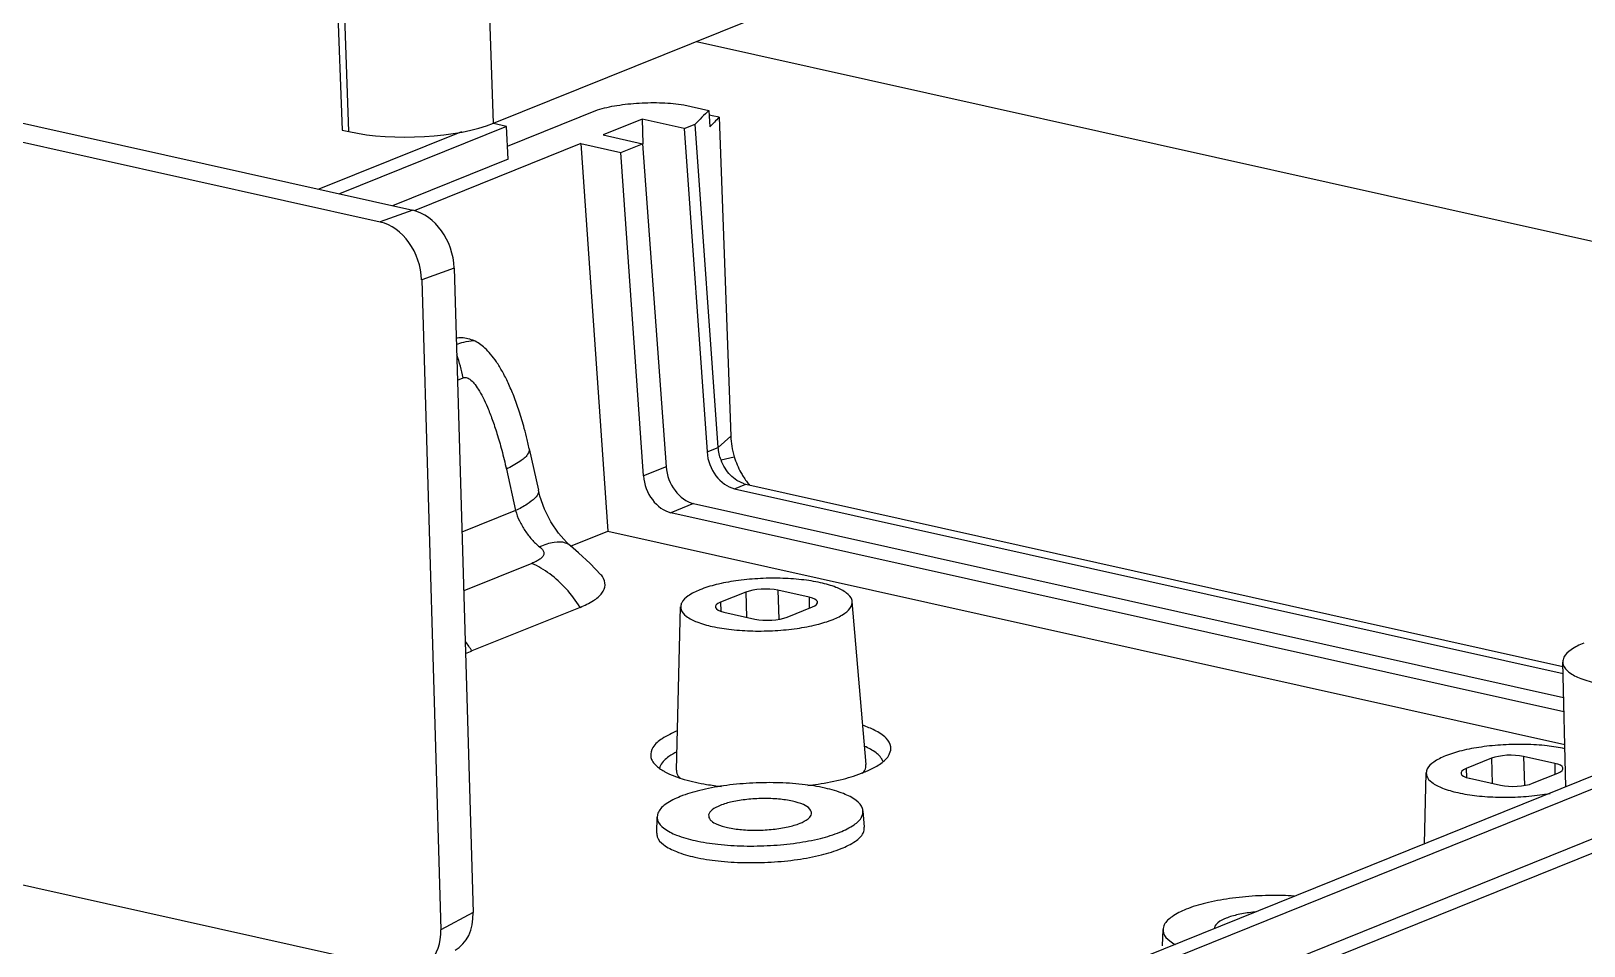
# Model space of a CAD drawing. Header units: millimetres. Extents: x 2827 to 3145, y 1044 to 1251.
# Drawn here: x 2980.62 to 3020.41, y 1066.26 to 1089.72 of the extents above; entities that cross this region are included whole.
import ezdxf

# ---------------------------------------------------------------- set-up
doc = ezdxf.new("R2010")
doc.units = ezdxf.units.MM

# ---------------------------------------------------------------- blocks, each defined once
blk = doc.blocks.new('A$C31B311B6')
at = {"color": 7, "linetype": 'Continuous'}
for p, q in [((53.781, 49.432), (108.049, 71.334)), ((49.028, 58.527), (49.367, 49.232)), ((49.568, 49.187), (49.247, 57.963)), ((53.781, 49.432), (53.461, 58.208)), ((4.882, 57.279), (51.428, 46.896)), ((3.805, 56.966), (50.481, 46.554)), ((59.688, 51.817), (104.826, 41.748)), ((54.183, 48.764), (56.809, 49.824)), ((59.314, 49.97), (60.045, 49.806)), ((60.045, 49.806), (60.076, 49.329)), ((54.159, 49.335), (49.295, 47.372)), ((54.159, 49.335), (53.778, 49.42)), ((54.199, 48.384), (54.159, 49.335)), ((58.107, 49.548), (56.972, 49.09)), ((59.332, 49.275), (58.107, 49.548)), ((58.107, 49.548), (58.129, 48.834)), ((59.332, 49.275), (59.647, 49.403)), ((60.32, 39.987), (59.647, 49.403)), ((60.347, 49.604), (60.146, 49.649)), ((60.347, 49.604), (60.686, 40.31)), ((52.841, 49.181), (48.692, 47.506)), ((49.367, 49.232), (49.568, 49.187)), ((56.323, 48.839), (51.469, 46.88)), ((56.323, 48.839), (57.488, 48.58)), ((56.323, 48.839), (57.11, 37.546)), ((56.972, 49.09), (58.119, 48.834)), ((57.488, 48.58), (58.119, 48.834)), ((58.119, 48.834), (58.802, 39.423)), ((59.332, 49.275), (59.993, 39.856)), ((54.199, 48.384), (50.838, 47.028)), ((58.144, 39.158), (57.488, 48.58)), ((51.428, 46.896), (50.481, 46.554)), ((52.631, 45.212), (51.685, 44.87)), ((51.685, 44.87), (52.241, 25.932)), ((52.631, 45.212), (53.183, 26.434)), ((52.727, 41.948), (52.892, 42.015)), ((60.32, 39.987), (60.686, 40.31)), ((54.816, 39.948), (54.755, 40.215)), ((54.816, 39.948), (55.083, 38.738)), ((59.993, 39.856), (60.32, 39.987)), ((54.151, 39.353), (54.418, 38.144)), ((58.802, 39.423), (58.144, 39.158)), ((60.401, 39.62), (60.787, 39.714)), ((60.793, 38.781), (61.121, 38.913)), ((61.072, 38.926), (60.864, 39.022)), ((61.121, 38.913), (84.913, 33.606)), ((60.793, 38.781), (84.918, 33.399)), ((54.418, 38.144), (52.858, 37.514)), ((104.722, 38.056), (56.464, 18.58)), ((59.603, 38.349), (58.943, 38.083)), ((84.945, 32.283), (58.943, 38.083)), ((59.603, 38.349), (84.935, 32.699)), ((53.886, 15.711), (108.61, 37.797)), ((54.773, 15.656), (109.042, 37.558)), ((56.022, 37.107), (57.11, 37.546)), ((105.325, 37.921), (57.067, 18.445)), ((57.11, 37.546), (84.968, 31.331)), ((54.889, 36.605), (52.908, 35.806)), ((61.124, 35.77), (60.385, 35.472)), ((61.124, 35.77), (61.147, 35.039)), ((62.059, 35.824), (62.085, 34.979)), ((62.967, 35.622), (62.059, 35.824)), ((56.297, 35.325), (53.15, 34.054)), ((59.103, 30.58), (59.225, 35.344)), ((60.385, 35.472), (60.399, 35.213)), ((62.323, 35.039), (63.062, 35.337)), ((62.967, 35.622), (62.968, 35.299)), ((64.624, 30.743), (64.222, 35.491)), ((51.121, 24.766), (4.445, 35.178)), ((60.481, 35.187), (61.389, 34.985)), ((84.997, 30.095), (84.911, 33.728)), ((82.833, 30.927), (82.094, 30.629)), ((82.833, 30.927), (82.856, 30.196)), ((83.767, 30.982), (83.794, 30.137)), ((84.675, 30.779), (83.767, 30.982)), ((84.675, 30.779), (84.676, 30.457)), ((80.88, 28.434), (80.933, 30.502)), ((82.094, 30.629), (82.108, 30.371)), ((82.19, 30.345), (83.098, 30.143)), ((84.032, 30.197), (84.771, 30.495)), ((64.577, 28.921), (64.536, 29.396)), ((58.528, 28.744), (58.54, 29.22)), ((53.183, 26.434), (52.241, 25.932)), ((73.258, 25.458), (73.271, 25.934))]:
    blk.add_line(p, q, dxfattribs=at)
for points in [[(56.017, 37.12), (55.905, 37.224), (55.67, 37.489), (55.449, 37.816), (55.264, 38.182), (55.128, 38.563), (55.083, 38.738)], [(56.905, 36.275), (56.595, 36.604), (56.253, 36.917), (56.017, 37.12)]]:
    blk.add_lwpolyline(points, dxfattribs=at)
for centre, radius, start, end in [((106.305, 3.896), 65.175, 135.21711, 135.7152), ((106.026, 4.387), 64.274, 135.29118, 135.63584), ((48.937, 41.275), 4.023, 10.599, 20.4206), ((62.923, 40.304), 2.209, 211.9851, 216.2271), ((61.274, 39.598), 0.702, 253.3398, 257.4091), ((62.83, 40.237), 2.094, 216.2292, 220.3626), ((49.868, 32.017), 3.862, 31.8297, 36.7179), ((51.742, 37.553), 3.771, 288.904, 291.9181), ((63.4, 33.406), 3.113, 291.9287, 294.8063)]:
    blk.add_arc(centre, radius, start, end, dxfattribs=at)
for centre, major_axis, ratio, start_param, end_param in [((51.457, 49.954), (2.999, 0.088), 0.307376, -2.261248, -0.693191), ((58.257, 48.883), (2.999, 0.088), 0.307376, 0.880344, 0.916324), ((51.467, 45.468), (-0.558, 1.393), 0.734436, -2.034066, -0.466009), ((50.52, 45.125), (-0.558, 1.393), 0.734436, -2.034066, -0.466009), ((60.766, 39.733), (-0.372, 0.928), 0.733356, 1.157479, 2.675915), ((59.574, 39.3), (-0.376, 0.926), 0.732286, 1.154123, 2.672559), ((58.917, 39.035), (-0.371, 0.929), 0.733621, 1.158323, 2.67676), ((61.639, 35.655), (0.664, 0.02), 0.306642, 0.878854, 2.449346), ((60.901, 35.357), (0.664, 0.02), 0.306458, 2.449582, 4.020074), ((62.547, 35.452), (0.664, 0.02), 0.306458, 5.591175, 7.161667), ((61.808, 35.154), (0.664, 0.02), 0.306642, -2.262739, -0.692247), ((83.348, 30.812), (0.664, 0.02), 0.306642, 0.878854, 2.449346), ((84.255, 30.61), (0.664, 0.02), 0.306458, 5.591175, 7.161667), ((82.609, 30.514), (0.664, 0.02), 0.306458, 2.449582, 4.020074), ((83.517, 30.312), (0.664, 0.02), 0.306642, -2.262739, -0.692247), ((52.018, 26.697), (-0.566, 1.393), 0.731207, -3.06622, -2.042207), ((51.076, 26.196), (-0.566, 1.393), 0.731207, 2.672921, 4.240978)]:
    blk.add_ellipse(centre, major_axis=major_axis, ratio=ratio, start_param=start_param, end_param=end_param, dxfattribs=at)
for points, start_tangent, end_tangent in [([(56.809, 49.824), (57.076, 49.894), (57.372, 49.951), (57.689, 49.993), (58.02, 50.021), (58.356, 50.032), (58.689, 50.027), (59.011, 50.006), (59.314, 49.97)], (0.957388, 0.288803), (0.988698, -0.149918)), ([(52.689, 43.176), (52.847, 43.187), (53.206, 43.097)], (0.986416, 0.164266), (0.907315, -0.420452)), ([(52.695, 42.98), (52.908, 43.054), (53.206, 43.097)], (0.925101, 0.37972), (0.99961, 0.027927)), ([(54.755, 40.215), (54.673, 40.538), (54.523, 41.042), (54.365, 41.484), (54.202, 41.867), (54.034, 42.197), (53.863, 42.477), (53.692, 42.703), (53.525, 42.878), (53.364, 43.008), (53.206, 43.097)], (-0.231801, 0.972763), (-0.908529, 0.417823)), ([(52.892, 42.015), (52.982, 42.022), (53.089, 41.97), (53.207, 41.856), (53.333, 41.681), (53.465, 41.446), (53.6, 41.154), (53.738, 40.803), (53.877, 40.389), (54.016, 39.907), (54.151, 39.353)], (0.927555, 0.373687), (0.215836, -0.97643)), ([(60.686, 40.31), (60.716, 40.022), (60.787, 39.714)], (0.036445, -0.999336), (0.290954, -0.956737)), ([(54.816, 39.948), (54.771, 39.786), (54.546, 39.579), (54.151, 39.353)], (0.198949, -0.98001), (-0.899542, -0.436835)), ([(60.401, 39.62), (60.347, 39.799), (60.32, 39.987)], (-0.352487, 0.935817), (-0.071222, 0.99746)), ([(60.864, 39.022), (60.677, 39.178), (60.518, 39.382), (60.401, 39.62)], (-0.84161, 0.540086), (-0.352487, 0.935817)), ([(60.787, 39.714), (60.981, 39.251), (61.049, 39.134)], (0.290953, -0.956737), (0.529983, -0.848009)), ([(55.081, 38.738), (55.082, 38.67), (54.984, 38.511), (54.759, 38.333), (54.418, 38.144)], (0.203043, -0.97917), (-0.899542, -0.436835)), ([(54.418, 38.144), (54.532, 37.845), (54.692, 37.56), (54.891, 37.304), (55.119, 37.087)], (0.282357, -0.959309), (0.778583, -0.627541)), ([(55.119, 37.087), (55.202, 37.006), (55.242, 36.932), (55.24, 36.862), (55.199, 36.794), (55.123, 36.728), (55.018, 36.664), (54.889, 36.605)], (0.778406, -0.627761), (-0.927322, -0.374266)), ([(56.015, 37.118), (55.876, 37.199), (55.544, 37.218), (55.119, 37.087)], (-0.765571, 0.643352), (-0.915698, -0.401866)), ([(56.298, 35.325), (55.89, 35.867), (55.412, 36.301), (54.889, 36.605)], (-0.527656, 0.849458), (-0.917531, 0.397664)), ([(56.297, 35.325), (56.687, 35.521), (56.935, 35.74), (57.027, 35.973), (56.948, 36.22), (56.906, 36.276)], (0.927206, 0.374551), (-0.637582, 0.770383)), ([(64.219, 35.491), (64.21, 35.549), (64.059, 35.74), (63.749, 35.908), (63.301, 36.041), (62.746, 36.131), (62.121, 36.172), (61.469, 36.16), (60.834, 36.097), (60.26, 35.987), (59.786, 35.837)], (-0.046785, 0.998905), (-0.927327, -0.374251)), ([(59.786, 35.837), (59.443, 35.657), (59.257, 35.461), (59.228, 35.344)], (-0.927327, -0.374251), (-0.042605, -0.999092)), ([(59.228, 35.344), (59.238, 35.26), (59.389, 35.069), (59.698, 34.901), (60.146, 34.768), (60.702, 34.678), (61.327, 34.637), (61.979, 34.649), (62.614, 34.712), (63.188, 34.822), (63.662, 34.972)], (-0.042605, -0.999092), (0.927327, 0.374251)), ([(63.662, 34.972), (64.004, 35.152), (64.191, 35.348), (64.219, 35.491)], (0.927327, 0.374251), (-0.046785, 0.998905)), ([(85.527, 34.283), (85.151, 34.086), (84.945, 33.869), (84.914, 33.728)], (-0.927327, -0.374251), (-0.003086, -0.999995)), ([(84.914, 33.728), (84.925, 33.649), (85.091, 33.439), (85.432, 33.254), (85.924, 33.107), (86.535, 33.008), (87.223, 32.963), (87.94, 32.976), (88.638, 33.045), (89.27, 33.167), (89.791, 33.332)], (-0.003086, -0.999995), (0.927327, 0.374251)), ([(59.136, 31.728), (58.687, 31.498), (58.42, 31.244), (58.354, 30.985), (58.396, 30.86)], (-0.927327, -0.374251), (0.476955, -0.878928)), ([(65.311, 31.064), (65.345, 31.261), (65.208, 31.513), (64.878, 31.741), (64.531, 31.884)], (0.398838, 0.917022), (-0.946436, 0.322892)), ([(65.111, 30.841), (64.915, 31.085), (64.583, 31.275)], (-0.291812, 0.956476), (-0.919052, 0.394135)), ([(84.971, 31.207), (84.454, 31.289), (83.829, 31.33), (83.177, 31.318), (82.542, 31.255), (81.968, 31.145), (81.494, 30.995)], (-0.977871, 0.209209), (-0.927327, -0.374251)), ([(58.396, 30.86), (58.491, 30.733), (58.741, 30.547)], (0.476955, -0.878928), (0.874983, -0.484153)), ([(59.11, 31.112), (58.884, 30.978), (58.639, 30.721), (58.612, 30.64)], (-0.889949, -0.456061), (-0.220273, -0.975438)), ([(64.707, 30.58), (65.013, 30.748)], (0.90737, 0.420332), (0.835266, 0.549846)), ([(65.013, 30.748), (65.279, 31.002), (65.311, 31.064)], (0.835266, 0.549846), (0.398838, 0.917022)), ([(81.494, 30.995), (81.152, 30.815), (80.965, 30.618), (80.937, 30.501)], (-0.927327, -0.374251), (-0.042605, -0.999092)), ([(58.741, 30.547), (58.822, 30.505)], (0.874983, -0.484153), (0.896817, -0.442402)), ([(58.822, 30.505), (59.332, 30.311)], (0.896817, -0.442402), (0.959664, -0.28115)), ([(59.107, 30.58), (59.117, 30.488), (59.212, 30.339)], (-0.042605, -0.999092), (0.708777, -0.705433)), ([(59.332, 30.311), (59.983, 30.166), (60.418, 30.106)], (0.959664, -0.28115), (0.993887, -0.110406)), ([(62.929, 30.131), (63.225, 30.173), (63.956, 30.322)], (0.992124, 0.125256), (0.968398, 0.24941)), ([(63.956, 30.322), (64.563, 30.518)], (0.968398, 0.24941), (0.927327, 0.374251)), ([(64.524, 30.487), (64.589, 30.585)], (0.666159, 0.74581), (0.413739, 0.910395)), ([(64.589, 30.585), (64.62, 30.743)], (0.413739, 0.910395), (-0.046785, 0.998905)), ([(80.937, 30.501), (80.946, 30.418), (81.097, 30.227), (81.407, 30.059), (81.855, 29.926), (82.41, 29.835), (83.035, 29.795), (83.687, 29.806), (84.322, 29.869), (84.543, 29.905)], (-0.042605, -0.999092), (0.984384, 0.176037)), ([(64.533, 29.396), (64.522, 29.466), (64.341, 29.695), (63.969, 29.896), (63.432, 30.057), (62.765, 30.165), (62.015, 30.214), (61.232, 30.2), (60.471, 30.124), (59.782, 29.991), (59.213, 29.811)], (-0.046788, 0.998905), (-0.927327, -0.374251)), ([(59.213, 29.811), (58.802, 29.596), (58.578, 29.36), (58.544, 29.22)], (-0.927327, -0.374251), (-0.042601, -0.999092)), ([(60.376, 29.552), (60.14, 29.421), (60.041, 29.278), (60.089, 29.136), (60.122, 29.101)], (-0.927327, -0.374251), (0.735016, -0.67805)), ([(62.962, 29.186), (63.036, 29.307), (62.988, 29.449), (62.798, 29.576), (62.485, 29.675), (62.079, 29.736), (61.621, 29.754), (61.154, 29.727), (60.725, 29.657), (60.376, 29.552)], (0.728819, 0.684707), (-0.927327, -0.374251)), ([(63.865, 28.774), (64.275, 28.989), (64.499, 29.225), (64.533, 29.396)], (0.927327, 0.374251), (-0.046788, 0.998905)), ([(58.544, 29.22), (58.555, 29.119), (58.736, 28.89), (59.108, 28.689), (59.646, 28.529), (60.312, 28.42), (61.062, 28.372), (61.845, 28.386), (62.606, 28.461), (63.295, 28.594), (63.865, 28.774)], (-0.042601, -0.999092), (0.927327, 0.374251)), ([(60.122, 29.101), (60.279, 29.009), (60.592, 28.911), (60.998, 28.849), (61.457, 28.831), (61.923, 28.858), (62.352, 28.928), (62.702, 29.033)], (0.735016, -0.67805), (0.927327, 0.374251)), ([(62.702, 29.033), (62.937, 29.164), (62.962, 29.186)], (0.927327, 0.374251), (0.728819, 0.684707)), ([(58.532, 28.743), (58.543, 28.642), (58.726, 28.411), (59.101, 28.208), (59.643, 28.046), (60.316, 27.937), (61.072, 27.888), (61.862, 27.902), (62.63, 27.978), (63.325, 28.112), (63.899, 28.294)], (-0.042626, -0.999091), (0.927327, 0.374251)), ([(63.899, 28.294), (64.313, 28.511), (64.539, 28.749), (64.573, 28.921)], (0.927327, 0.374251), (-0.046775, 0.998905)), ([(77.093, 26.913), (76.746, 26.928), (75.963, 26.914), (75.202, 26.838), (74.513, 26.706), (73.943, 26.526)], (-0.99814, 0.060958), (-0.927327, -0.374251)), ([(73.943, 26.526), (73.533, 26.31), (73.309, 26.074), (73.275, 25.934)], (-0.927327, -0.374251), (-0.042601, -0.999092)), ([(75.106, 26.266), (74.871, 26.135), (74.772, 25.992), (74.771, 25.971)], (-0.927327, -0.374251), (0.035396, -0.999373)), ([(75.952, 26.448), (75.885, 26.441), (75.456, 26.371), (75.106, 26.266)], (-0.995667, -0.092987), (-0.927327, -0.374251)), ([(73.275, 25.934), (73.286, 25.833), (73.467, 25.605), (73.632, 25.498)], (-0.042601, -0.999092), (0.87876, -0.477265))]:
    blk.add_spline(points, degree=3, dxfattribs=dict(at, start_tangent=start_tangent, end_tangent=end_tangent))

msp = doc.modelspace()

# ---------------------------------------------------------------- block references
at = {"xscale": 0.8800000000000001, "yscale": 0.8800000000000001, "zscale": 0.8800000000000001}
msp.add_blockref('A$C31B311B6', (2945.142, 1043.853), dxfattribs=at)

doc.saveas('drawing.dxf')
